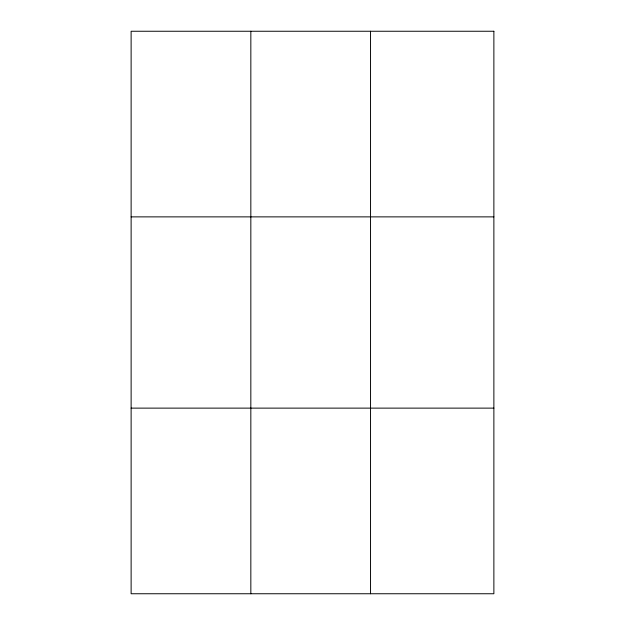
<?xml version="1.0" encoding="UTF-8"?>
<svg xmlns="http://www.w3.org/2000/svg" width="625" height="625" viewBox="0 0 625 625"><rect width="100%" height="100%" fill="white"/><g stroke="black" fill="none" stroke-linecap="round" stroke-linejoin="round"><path stroke-width="0.94" d="M250.836 593.75L250.836 31.25M370.539 593.75L370.539 31.25M131.125 216.875L493.875 216.875M131.125 408.125L493.875 408.125M493.875 31.25L493.875 593.75L131.125 593.75L131.125 31.25L493.875 31.25"/></g></svg>
